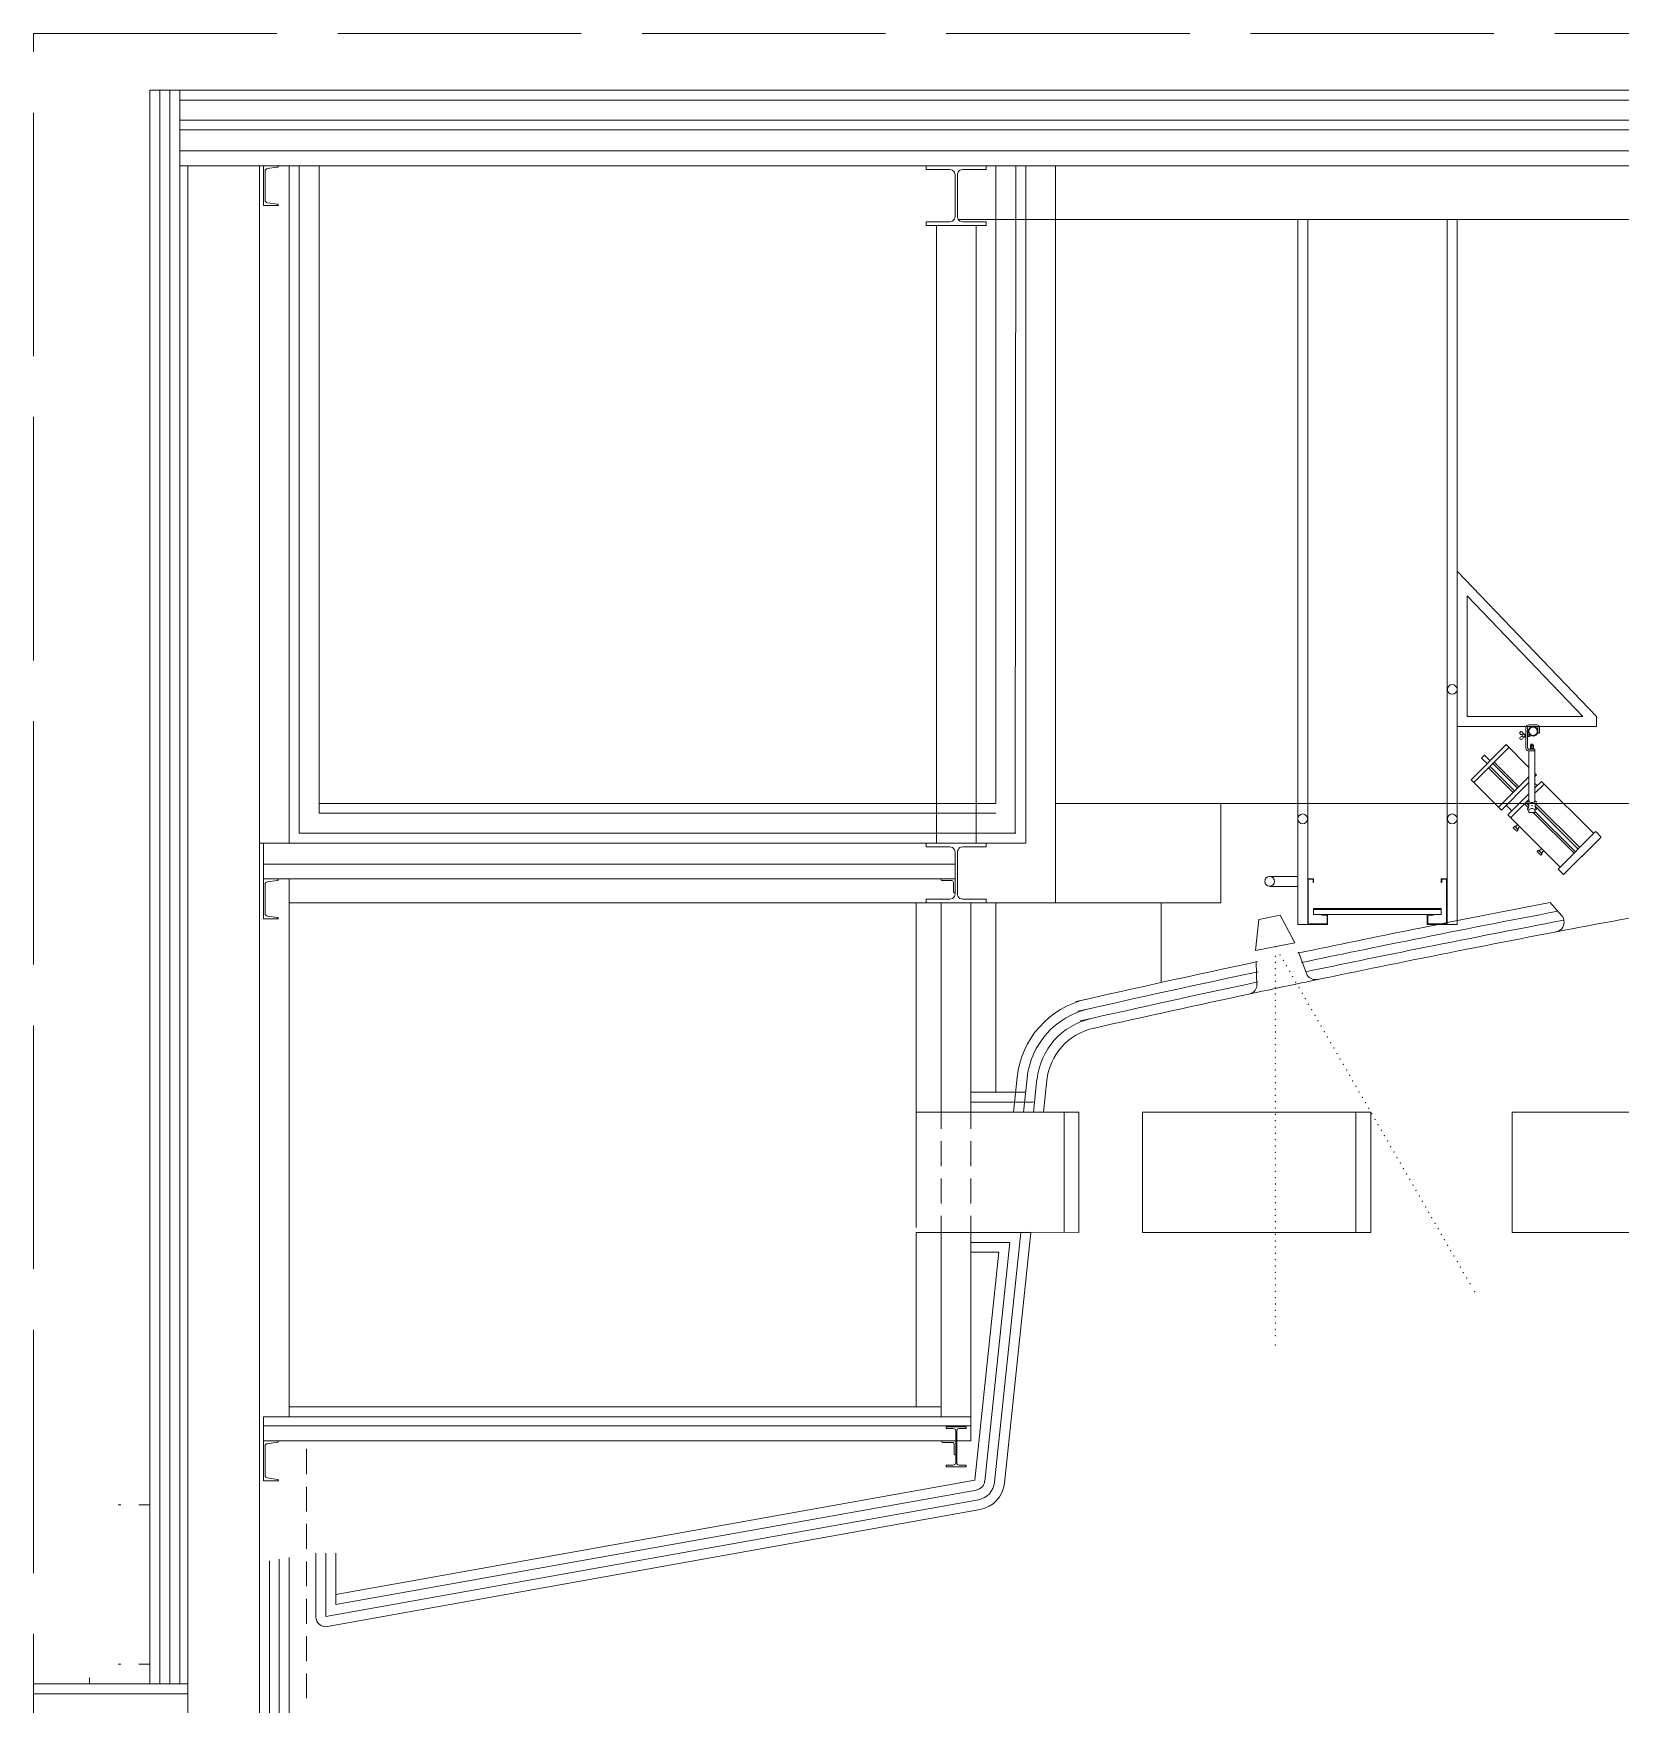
# Model space of a CAD drawing. Header units: millimetres. Extents: x 2546.3 to 2611.3, y 1346 to 1389.8.
# Drawn here: x 2546.4 to 2562.04, y 1373.31 to 1389.79 of the extents above; entities that cross this region are included whole.
import ezdxf

# ---------------------------------------------------------------- set-up
doc = ezdxf.new("R2010")
doc.units = ezdxf.units.MM
doc.linetypes.add('ACAD_ISO02W100', pattern=[15, 12, -3])
for name, color, linetype, lineweight in [('furniture', 175, 'Continuous', 5), ('projection', 145, 'Continuous', 5), ('sect3', 251, 'Continuous', 15), ('wall sections', 7, 'Continuous', 5)]:
    doc.layers.add(name, color=color, linetype=linetype, lineweight=lineweight)
for name, color, linetype in [('sect2', 177, 'Continuous'), ('small section', 35, 'Continuous'), ('stairs', 185, 'Continuous')]:
    doc.layers.add(name, color=color, linetype=linetype)

msp = doc.modelspace()

# ---------------------------------------------------------------- hatches: boundary and pattern name
at = {"layer": 'furniture', "linetype": 'Continuous', "lineweight": 0}
for points in [[(2561.171, 1382.175), (2561.171, 1382.173), (2561.169, 1382.175)], [(2561.169, 1382.175), (2561.171, 1382.173), (2561.169, 1382.173)], [(2561.169, 1382.173), (2561.171, 1382.173), (2561.169, 1382.172)], [(2561.169, 1382.172), (2561.171, 1382.173), (2561.171, 1382.171)], [(2561.173, 1382.173), (2561.171, 1382.173), (2561.172, 1382.175)], [(2561.172, 1382.175), (2561.171, 1382.173), (2561.171, 1382.175)], [(2561.172, 1382.172), (2561.171, 1382.173), (2561.173, 1382.173)], [(2561.171, 1382.171), (2561.171, 1382.173), (2561.172, 1382.172)]]:
    msp.add_hatch(color=256, dxfattribs=at).paths.add_polyline_path(points)

# ---------------------------------------------------------------- linework, layer by layer
for points in [[(2560.433, 1384.484), (2560.433, 1382.953), (2561.808, 1382.953), (2561.808, 1383.051), (2560.433, 1384.484)], [(2560.532, 1384.24), (2560.532, 1383.051), (2561.673, 1383.051), (2560.532, 1384.24)], [(2561.077, 1382.895), (2561.073, 1382.9), (2561.066, 1382.902), (2561.06, 1382.902), (2561.054, 1382.898), (2561.051, 1382.892), (2561.052, 1382.885), (2561.055, 1382.879), (2561.061, 1382.875), (2561.071, 1382.873)], [(2561.097, 1382.875), (2561.076, 1382.872)], [(2561.077, 1382.895), (2561.086, 1382.884), (2561.099, 1382.878)], [(2561.101, 1382.876), (2561.1, 1382.878), (2561.099, 1382.878)], [(2561.099, 1382.848), (2561.1, 1382.849), (2561.101, 1382.85), (2561.101, 1382.876)], [(2561.136, 1382.97), (2561.127, 1382.967), (2561.119, 1382.962), (2561.114, 1382.955), (2561.112, 1382.946)], [(2561.112, 1382.946), (2561.112, 1382.737)], [(2561.138, 1382.954), (2561.133, 1382.952), (2561.129, 1382.949), (2561.128, 1382.944)], [(2561.128, 1382.944), (2561.128, 1382.74), (2561.129, 1382.735), (2561.133, 1382.731), (2561.138, 1382.73)], [(2561.136, 1382.97), (2561.22, 1382.97)], [(2561.23, 1382.906), (2561.228, 1382.921), (2561.221, 1382.934), (2561.21, 1382.944), (2561.197, 1382.951), (2561.183, 1382.953), (2561.168, 1382.951), (2561.155, 1382.944), (2561.145, 1382.934), (2561.138, 1382.921), (2561.136, 1382.906), (2561.138, 1382.891), (2561.145, 1382.878), (2561.155, 1382.868), (2561.168, 1382.861), (2561.183, 1382.859), (2561.197, 1382.861), (2561.21, 1382.868), (2561.221, 1382.878), (2561.228, 1382.891), (2561.23, 1382.906)], [(2561.138, 1382.954), (2561.22, 1382.954)], [(2561.224, 1382.906), (2561.222, 1382.919), (2561.216, 1382.93), (2561.207, 1382.939), (2561.196, 1382.945), (2561.183, 1382.947), (2561.17, 1382.945), (2561.158, 1382.939), (2561.149, 1382.93), (2561.144, 1382.919), (2561.142, 1382.906), (2561.144, 1382.893), (2561.149, 1382.882), (2561.158, 1382.873), (2561.17, 1382.867), (2561.183, 1382.865), (2561.196, 1382.867), (2561.207, 1382.873), (2561.216, 1382.882), (2561.222, 1382.893), (2561.224, 1382.906)], [(2561.246, 1382.944), (2561.244, 1382.954), (2561.238, 1382.962), (2561.23, 1382.967), (2561.22, 1382.97)], [(2561.23, 1382.944), (2561.229, 1382.949), (2561.225, 1382.952), (2561.22, 1382.954)], [(2561.23, 1382.944), (2561.23, 1382.887)], [(2561.23, 1382.925), (2561.23, 1382.891)], [(2561.23, 1382.887), (2561.246, 1382.887)], [(2561.246, 1382.944), (2561.246, 1382.887)], [(2560.571, 1382.428), (2560.917, 1382.774)], [(2560.599, 1382.4), (2560.944, 1382.746)], [(2561.142, 1382.548), (2560.917, 1382.774)], [(2561.071, 1382.853), (2561.061, 1382.851), (2561.055, 1382.848), (2561.052, 1382.842), (2561.051, 1382.835), (2561.054, 1382.829), (2561.06, 1382.825), (2561.066, 1382.824), (2561.073, 1382.827), (2561.077, 1382.832)], [(2561.074, 1382.871), (2561.073, 1382.873), (2561.071, 1382.873)], [(2561.071, 1382.853), (2561.073, 1382.854), (2561.074, 1382.856)], [(2561.074, 1382.871), (2561.074, 1382.856)], [(2561.097, 1382.851), (2561.076, 1382.855)], [(2561.099, 1382.848), (2561.086, 1382.843), (2561.077, 1382.832)], [(2561.101, 1382.871), (2561.112, 1382.871)], [(2561.101, 1382.87), (2561.112, 1382.87)], [(2561.101, 1382.857), (2561.112, 1382.857)], [(2561.101, 1382.855), (2561.112, 1382.855)], [(2561.112, 1382.737), (2561.114, 1382.728), (2561.119, 1382.721), (2561.127, 1382.716), (2561.136, 1382.714)], [(2561.128, 1382.871), (2561.15, 1382.871)], [(2561.128, 1382.87), (2561.15, 1382.87)], [(2561.128, 1382.857), (2561.15, 1382.857)], [(2561.128, 1382.855), (2561.15, 1382.855)], [(2561.136, 1382.714), (2561.201, 1382.714)], [(2561.138, 1382.73), (2561.201, 1382.73)], [(2561.142, 1382.714), (2561.142, 1382.214)], [(2561.15, 1382.855), (2561.15, 1382.871)], [(2561.15, 1382.866), (2561.15, 1382.859)], [(2561.152, 1382.735), (2561.152, 1382.73)], [(2561.152, 1382.735), (2561.191, 1382.735)], [(2561.157, 1382.768), (2561.156, 1382.767), (2561.156, 1382.766)], [(2561.171, 1382.766), (2561.164, 1382.768), (2561.156, 1382.766)], [(2561.156, 1382.766), (2561.156, 1382.754)], [(2561.156, 1382.753), (2561.156, 1382.754)], [(2561.156, 1382.754), (2561.164, 1382.752), (2561.171, 1382.754)], [(2561.156, 1382.753), (2561.156, 1382.752), (2561.157, 1382.752)], [(2561.187, 1382.749), (2561.179, 1382.752), (2561.171, 1382.749), (2561.164, 1382.752), (2561.156, 1382.749)], [(2561.157, 1382.752), (2561.156, 1382.751), (2561.156, 1382.749)], [(2561.156, 1382.749), (2561.156, 1382.737)], [(2561.156, 1382.737), (2561.156, 1382.736), (2561.157, 1382.735)], [(2561.156, 1382.737), (2561.164, 1382.735), (2561.171, 1382.737)], [(2561.156, 1382.737), (2561.156, 1382.737)], [(2561.157, 1382.768), (2561.185, 1382.768)], [(2561.157, 1382.752), (2561.185, 1382.752)], [(2561.157, 1382.752), (2561.185, 1382.752)], [(2561.157, 1382.735), (2561.185, 1382.735)], [(2561.158, 1382.77), (2561.158, 1382.768)], [(2561.158, 1382.77), (2561.184, 1382.77)], [(2561.161, 1382.778), (2561.161, 1382.77)], [(2561.161, 1382.778), (2561.181, 1382.778)], [(2561.164, 1382.778), (2561.164, 1382.77)], [(2561.187, 1382.766), (2561.179, 1382.768), (2561.171, 1382.766)], [(2561.171, 1382.766), (2561.171, 1382.752)], [(2561.171, 1382.754), (2561.179, 1382.752), (2561.187, 1382.754)], [(2561.171, 1382.749), (2561.171, 1382.735)], [(2561.171, 1382.737), (2561.179, 1382.735), (2561.187, 1382.737)], [(2561.179, 1382.778), (2561.179, 1382.77)], [(2561.181, 1382.778), (2561.181, 1382.77)], [(2561.184, 1382.77), (2561.184, 1382.768)], [(2561.187, 1382.766), (2561.186, 1382.767), (2561.185, 1382.768)], [(2561.185, 1382.752), (2561.186, 1382.752), (2561.187, 1382.753)], [(2561.187, 1382.749), (2561.186, 1382.751), (2561.185, 1382.752)], [(2561.185, 1382.735), (2561.186, 1382.736), (2561.187, 1382.737)], [(2561.187, 1382.766), (2561.187, 1382.753)], [(2561.187, 1382.749), (2561.187, 1382.737)], [(2561.191, 1382.735), (2561.191, 1382.73)], [(2561.201, 1382.73), (2561.201, 1382.714)], [(2561.201, 1382.714), (2561.201, 1382.214)], [(2560.674, 1382.642), (2560.702, 1382.67)], [(2560.729, 1382.587), (2560.674, 1382.642)], [(2560.758, 1382.614), (2560.702, 1382.67)], [(2560.987, 1382.302), (2560.744, 1382.545)], [(2561.001, 1382.316), (2560.758, 1382.559)], [(2561.028, 1382.343), (2560.785, 1382.587)], [(2561.043, 1382.358), (2560.799, 1382.601)], [(2560.87, 1382.129), (2560.571, 1382.428)], [(2561.142, 1382.457), (2560.842, 1382.157)], [(2561.142, 1382.401), (2560.87, 1382.129)], [(2561.215, 1382.475), (2561.201, 1382.489)], [(2561.215, 1382.475), (2561.201, 1382.46)], [(2561.264, 1382.412), (2561.201, 1382.349)], [(2561.222, 1382.371), (2561.201, 1382.392)], [(2561.292, 1382.385), (2561.201, 1382.294)], [(2561.78, 1381.896), (2561.264, 1382.412)], [(2561.142, 1382.29), (2560.932, 1382.081)], [(2561.142, 1382.234), (2560.96, 1382.052)], [(2561.139, 1382.216), (2561.133, 1382.217), (2561.128, 1382.212), (2561.129, 1382.205)], [(2561.139, 1382.216), (2561.151, 1382.208), (2561.165, 1382.204), (2561.179, 1382.204), (2561.192, 1382.208), (2561.204, 1382.216)], [(2561.142, 1382.23), (2561.14, 1382.233)], [(2561.214, 1382.205), (2561.215, 1382.212), (2561.21, 1382.217), (2561.204, 1382.216)], [(2560.974, 1382.122), (2560.918, 1382.178)], [(2561.448, 1381.565), (2560.932, 1382.081)], [(2561.136, 1382.152), (2561.098, 1382.191)], [(2561.142, 1382.175), (2561.112, 1382.204)], [(2561.127, 1382.141), (2561.126, 1382.134), (2561.131, 1382.129), (2561.138, 1382.13)], [(2561.127, 1382.141), (2561.136, 1382.152), (2561.141, 1382.165), (2561.142, 1382.18), (2561.137, 1382.194), (2561.129, 1382.205)], [(2561.204, 1382.13), (2561.192, 1382.139), (2561.178, 1382.143), (2561.164, 1382.143), (2561.149, 1382.138), (2561.138, 1382.13)], [(2561.142, 1382.134), (2561.142, 1382.106)], [(2561.142, 1382.106), (2561.201, 1382.106)], [(2561.171, 1382.175), (2561.169, 1382.175), (2561.171, 1382.173)], [(2561.169, 1382.175), (2561.169, 1382.173), (2561.171, 1382.173), (2561.169, 1382.175)], [(2561.169, 1382.173), (2561.169, 1382.172), (2561.171, 1382.173), (2561.169, 1382.173)], [(2561.169, 1382.172), (2561.171, 1382.171), (2561.171, 1382.173), (2561.169, 1382.172)], [(2561.173, 1382.173), (2561.172, 1382.175), (2561.171, 1382.173), (2561.173, 1382.173)], [(2561.172, 1382.175), (2561.171, 1382.175), (2561.171, 1382.173), (2561.172, 1382.175)], [(2561.172, 1382.172), (2561.173, 1382.173), (2561.171, 1382.173), (2561.172, 1382.172)], [(2561.171, 1382.171), (2561.172, 1382.172), (2561.171, 1382.173), (2561.171, 1382.171)], [(2561.586, 1381.703), (2561.183, 1382.106)], [(2561.628, 1381.744), (2561.201, 1382.171)], [(2561.201, 1382.133), (2561.201, 1382.106)], [(2561.6, 1381.717), (2561.201, 1382.116)], [(2561.214, 1382.205), (2561.207, 1382.194), (2561.202, 1382.18), (2561.202, 1382.166), (2561.207, 1382.152), (2561.214, 1382.141)], [(2561.204, 1382.13), (2561.21, 1382.13), (2561.215, 1382.134), (2561.214, 1382.141)], [(2561.642, 1381.759), (2561.207, 1382.194)], [(2561.001, 1381.969), (2561.036, 1381.934), (2561.022, 1381.92), (2560.987, 1381.955), (2561.001, 1381.969)], [(2561.029, 1381.983), (2561.008, 1381.962)], [(2561.05, 1381.963), (2561.028, 1381.941)], [(2561.796, 1381.913), (2561.432, 1381.548), (2561.431, 1381.545), (2561.432, 1381.541), (2561.479, 1381.495), (2561.482, 1381.493), (2561.486, 1381.495), (2561.85, 1381.859), (2561.851, 1381.863), (2561.85, 1381.866), (2561.803, 1381.913), (2561.8, 1381.914), (2561.796, 1381.913)], [(2561.237, 1381.733), (2561.272, 1381.698), (2561.258, 1381.684), (2561.223, 1381.719), (2561.237, 1381.733)], [(2561.265, 1381.748), (2561.244, 1381.726)], [(2561.286, 1381.727), (2561.265, 1381.705)]]:
    msp.add_lwpolyline(points, dxfattribs=at)
msp.add_point((2561.668, 1381.673), dxfattribs=at)
at = {"layer": 'projection', "color": 7, "linetype": 'ACAD_ISO02W100', "ltscale": 0.2}
msp.add_lwpolyline([(2546.397, 1389.787), (2611.271, 1389.787), (2611.271, 1347.605), (2546.397, 1347.605)], close=True, dxfattribs=at)
at = {"layer": 'projection', "linetype": 'Continuous', "lineweight": 0}
for points in [[(2556.257, 1379.15), (2556.705, 1379.15)], [(2556.558, 1377.964), (2556.558, 1379.15)], [(2556.705, 1377.964), (2556.705, 1379.15)], [(2557.332, 1379.15), (2559.583, 1379.15)], [(2557.332, 1377.964), (2557.332, 1379.15)], [(2559.435, 1377.964), (2559.435, 1379.15)], [(2559.583, 1377.964), (2559.583, 1379.15)], [(2560.976, 1379.15), (2566.92, 1379.15)], [(2560.976, 1377.964), (2560.976, 1379.15)], [(2556.705, 1377.964), (2556.231, 1377.966)], [(2557.332, 1377.964), (2559.583, 1377.964)], [(2560.976, 1377.964), (2566.92, 1377.964)]]:
    msp.add_lwpolyline(points, dxfattribs=at)
at = {"layer": 'sect2', "linetype": 'Continuous', "lineweight": 0}
for points in [[(2547.544, 1389.228), (2595.697, 1389.228)], [(2549.214, 1382.195), (2555.886, 1382.195)], [(2548.919, 1376.243), (2555.1, 1376.243)], [(2548.919, 1376.243), (2555.345, 1376.243)], [(2546.397, 1373.512), (2547.544, 1373.512)], [(2546.397, 1373.512), (2547.918, 1373.512)]]:
    msp.add_lwpolyline(points, dxfattribs=at)
at = {"layer": 'sect3', "linetype": 'Continuous', "lineweight": 0}
for points in [[(2547.642, 1373.512), (2547.642, 1389.228)], [(2547.741, 1373.512), (2547.741, 1389.228)], [(2547.839, 1388.835), (2547.839, 1389.228)], [(2547.839, 1373.512), (2547.84, 1388.481)], [(2547.84, 1388.629), (2547.84, 1388.481)], [(2547.84, 1388.481), (2611.111, 1388.481)], [(2547.918, 1369.699), (2547.918, 1388.481)], [(2548.625, 1369.699), (2548.625, 1388.481)], [(2555.299, 1381.802), (2555.299, 1387.892)], [(2555.516, 1387.951), (2566.14, 1387.951)], [(2555.691, 1381.802), (2555.691, 1387.892)], [(2556.475, 1382.195), (2569.215, 1382.195)], [(2558.104, 1381.213), (2558.104, 1382.195)], [(2548.664, 1381.449), (2555.484, 1381.449)], [(2555.345, 1379.15), (2555.345, 1381.213)], [(2555.64, 1379.15), (2555.64, 1381.213)], [(2555.886, 1379.347), (2555.886, 1381.213)], [(2556.475, 1381.213), (2558.104, 1381.213)], [(2557.515, 1380.428), (2557.515, 1381.213)], [(2556.095, 1379.495), (2556.059, 1379.15)], [(2556.193, 1379.484), (2556.158, 1379.15)], [(2556.291, 1379.474), (2556.257, 1379.15)], [(2555.64, 1379.347), (2556.179, 1379.347)], [(2555.1, 1379.15), (2555.1, 1378.011)], [(2555.345, 1378.987), (2555.345, 1379.15)], [(2555.64, 1379.249), (2556.257, 1379.249)], [(2555.64, 1378.987), (2555.64, 1379.15)], [(2555.345, 1378.618), (2555.345, 1378.864)], [(2555.64, 1378.618), (2555.64, 1378.864)], [(2555.345, 1378.25), (2555.345, 1378.496)], [(2555.64, 1378.25), (2555.64, 1378.496)], [(2555.345, 1377.964), (2555.345, 1378.127)], [(2555.64, 1377.964), (2555.64, 1378.127)], [(2555.345, 1376.144), (2555.345, 1377.964)], [(2555.64, 1376.144), (2555.64, 1377.964)], [(2556.132, 1377.964), (2555.873, 1375.5)], [(2555.64, 1377.865), (2556.023, 1377.865)], [(2555.64, 1377.768), (2555.914, 1377.768)], [(2555.914, 1377.768), (2555.678, 1375.521)], [(2556.023, 1377.865), (2555.776, 1375.51)], [(2548.664, 1375.909), (2548.664, 1376.056)], [(2555.64, 1376.056), (2555.64, 1375.909)], [(2548.664, 1375.909), (2555.64, 1375.909)], [(2549.089, 1375.83), (2549.089, 1375.58)], [(2549.377, 1374.393), (2555.678, 1375.521)], [(2549.089, 1375.457), (2549.089, 1375.211)], [(2549.279, 1374.802), (2549.279, 1374.176), (2555.713, 1375.327)], [(2549.377, 1374.802), (2549.377, 1374.294), (2555.695, 1375.424)], [(2547.231, 1375.278), (2547.26, 1375.278)], [(2547.437, 1375.278), (2547.544, 1375.278)], [(2549.089, 1375.089), (2549.089, 1374.843)], [(2548.723, 1369.797), (2548.723, 1374.727)], [(2548.821, 1369.797), (2548.821, 1374.743)], [(2549.089, 1374.72), (2549.089, 1374.475)], [(2549.089, 1374.352), (2549.089, 1374.106)], [(2549.089, 1373.984), (2549.089, 1373.738)], [(2547.231, 1373.706), (2547.26, 1373.706)], [(2547.437, 1373.706), (2547.544, 1373.706)], [(2546.951, 1373.512), (2546.951, 1373.573)], [(2549.089, 1373.615), (2549.089, 1373.37)]]:
    msp.add_lwpolyline(points, dxfattribs=at)
for centre, radius, start, end in [((2587.985, 1241.917), 141.528, 99.79431, 100.82153), ((2587.985, 1241.917), 141.823, 100.82478, 101.38184), ((2587.985, 1241.917), 141.725, 100.80068, 101.38733), ((2587.985, 1241.917), 141.823, 101.37634, 101.84875), ((2587.985, 1241.917), 141.627, 100.78343, 101.39282), ((2587.985, 1241.917), 141.725, 101.38184, 101.84326), ((2587.985, 1241.917), 141.627, 101.38733, 101.83228), ((2587.985, 1241.917), 141.823, 102.01355, 102.75513), ((2587.985, 1241.917), 141.725, 102.01904, 102.75513), ((2587.985, 1241.917), 141.627, 102.03003, 102.75513), ((2587.985, 1241.917), 141.528, 101.78833, 102.07397), ((2556.975, 1379.402), 0.884, 102.7057, 174.0015), ((2556.975, 1379.402), 0.786, 102.7057, 174.0015), ((2556.975, 1379.402), 0.687, 102.7057, 174.0015), ((2555.678, 1375.521), 0.0978, 280.1349, 353.996), ((2555.678, 1375.521), 0.196, 280.1349, 353.996)]:
    msp.add_arc(centre, radius, start, end, dxfattribs=at)
at = {"layer": 'small section', "linetype": 'Continuous', "lineweight": 0}
for points in [[(2548.812, 1388.481), (2548.664, 1388.481)], [(2548.664, 1388.481), (2548.664, 1388.089)], [(2548.802, 1388.468), (2548.807, 1388.47), (2548.811, 1388.475), (2548.812, 1388.48)], [(2548.812, 1388.48), (2548.812, 1388.481)], [(2555.2, 1388.444), (2555.2, 1388.481)], [(2555.2, 1388.481), (2555.495, 1388.481)], [(2555.495, 1388.481), (2555.79, 1388.481)], [(2555.79, 1388.481), (2555.79, 1388.444)], [(2548.702, 1388.454), (2548.694, 1388.451), (2548.687, 1388.445), (2548.682, 1388.438), (2548.681, 1388.43)], [(2548.681, 1388.141), (2548.681, 1388.43)], [(2548.702, 1388.454), (2548.802, 1388.468)], [(2555.431, 1388.444), (2555.2, 1388.444)], [(2555.484, 1388.391), (2555.482, 1388.405), (2555.477, 1388.418), (2555.469, 1388.428), (2555.457, 1388.437), (2555.445, 1388.443), (2555.431, 1388.444)], [(2555.484, 1388.187), (2555.484, 1388.391)], [(2555.559, 1388.444), (2555.545, 1388.443), (2555.532, 1388.437), (2555.521, 1388.428), (2555.513, 1388.418), (2555.508, 1388.405), (2555.506, 1388.391)], [(2555.506, 1388.391), (2555.506, 1388.187)], [(2555.79, 1388.444), (2555.559, 1388.444)], [(2555.484, 1387.982), (2555.484, 1388.187)], [(2555.506, 1388.187), (2555.506, 1387.982)], [(2548.664, 1388.089), (2548.812, 1388.089)], [(2548.681, 1388.141), (2548.682, 1388.132), (2548.687, 1388.125), (2548.694, 1388.119), (2548.702, 1388.116)], [(2548.802, 1388.102), (2548.702, 1388.116)], [(2548.812, 1388.09), (2548.811, 1388.095), (2548.807, 1388.1), (2548.802, 1388.102)], [(2548.812, 1388.089), (2548.812, 1388.09)], [(2555.2, 1387.929), (2555.431, 1387.929)], [(2555.2, 1387.892), (2555.2, 1387.929)], [(2555.495, 1387.892), (2555.2, 1387.892)], [(2555.431, 1387.929), (2555.445, 1387.931), (2555.457, 1387.937), (2555.469, 1387.945), (2555.477, 1387.956), (2555.482, 1387.969), (2555.484, 1387.982)], [(2555.79, 1387.892), (2555.495, 1387.892)], [(2555.506, 1387.982), (2555.508, 1387.969), (2555.513, 1387.956), (2555.521, 1387.945), (2555.532, 1387.937), (2555.545, 1387.931), (2555.559, 1387.929)], [(2555.559, 1387.929), (2555.79, 1387.929)], [(2555.79, 1387.929), (2555.79, 1387.892)], [(2558.96, 1387.951), (2558.96, 1381.001), (2558.862, 1381.001), (2558.862, 1387.951)], [(2560.336, 1387.951), (2560.336, 1381.001), (2560.433, 1381.001), (2560.433, 1387.951)], [(2555.2, 1381.765), (2555.2, 1381.802)], [(2555.2, 1381.802), (2555.495, 1381.802)], [(2555.431, 1381.765), (2555.2, 1381.765)], [(2555.484, 1381.712), (2555.482, 1381.726), (2555.477, 1381.738), (2555.469, 1381.749), (2555.457, 1381.758), (2555.445, 1381.763), (2555.431, 1381.765)], [(2555.495, 1381.802), (2555.79, 1381.802)], [(2555.559, 1381.765), (2555.545, 1381.763), (2555.532, 1381.758), (2555.521, 1381.749), (2555.513, 1381.738), (2555.508, 1381.726), (2555.506, 1381.712)], [(2555.79, 1381.765), (2555.559, 1381.765)], [(2555.79, 1381.802), (2555.79, 1381.765)], [(2548.664, 1381.449), (2548.664, 1381.596)], [(2555.484, 1381.508), (2555.484, 1381.712)], [(2555.506, 1381.712), (2555.506, 1381.508)], [(2548.812, 1381.449), (2548.664, 1381.449)], [(2548.664, 1381.449), (2548.664, 1381.056)], [(2548.702, 1381.421), (2548.694, 1381.418), (2548.687, 1381.413), (2548.682, 1381.405), (2548.681, 1381.396)], [(2548.681, 1381.108), (2548.681, 1381.396)], [(2548.702, 1381.421), (2548.802, 1381.435)], [(2548.802, 1381.435), (2548.807, 1381.437), (2548.811, 1381.441), (2548.812, 1381.447)], [(2548.812, 1381.447), (2548.812, 1381.449)], [(2555.484, 1381.449), (2555.347, 1381.449)], [(2555.347, 1381.449), (2555.347, 1381.441)], [(2555.347, 1381.441), (2555.349, 1381.435), (2555.354, 1381.433)], [(2555.354, 1381.433), (2555.453, 1381.433)], [(2555.469, 1381.417), (2555.466, 1381.425), (2555.461, 1381.431), (2555.453, 1381.433)], [(2555.469, 1381.417), (2555.469, 1381.319)], [(2555.484, 1381.303), (2555.484, 1381.508)], [(2555.484, 1381.311), (2555.484, 1381.449)], [(2555.506, 1381.508), (2555.506, 1381.303)], [(2558.586, 1381.474), (2558.867, 1381.474)], [(2559.098, 1381.093), (2559.151, 1381.093), (2559.151, 1381.006), (2558.966, 1381.006), (2558.966, 1381.447), (2559.013, 1381.447), (2559.013, 1381.413), (2559.019, 1381.413), (2559.019, 1381.452), (2558.96, 1381.452), (2558.96, 1381.001), (2559.157, 1381.001), (2559.157, 1381.099), (2559.098, 1381.099), (2559.098, 1381.093)], [(2560.198, 1381.093), (2560.145, 1381.093), (2560.145, 1381.006), (2560.329, 1381.006), (2560.329, 1381.447), (2560.282, 1381.447), (2560.282, 1381.413), (2560.276, 1381.413), (2560.276, 1381.452), (2560.336, 1381.452), (2560.336, 1381.001), (2560.139, 1381.001), (2560.139, 1381.099), (2560.198, 1381.099), (2560.198, 1381.093)], [(2555.2, 1381.25), (2555.431, 1381.25)], [(2555.2, 1381.213), (2555.2, 1381.25)], [(2555.431, 1381.25), (2555.445, 1381.252), (2555.457, 1381.257), (2555.469, 1381.266), (2555.477, 1381.277), (2555.482, 1381.289), (2555.484, 1381.303)], [(2555.469, 1381.319), (2555.471, 1381.313), (2555.476, 1381.311)], [(2555.476, 1381.311), (2555.484, 1381.311)], [(2555.506, 1381.303), (2555.508, 1381.289), (2555.513, 1381.277), (2555.521, 1381.266), (2555.532, 1381.257), (2555.545, 1381.252), (2555.559, 1381.25)], [(2555.559, 1381.25), (2555.79, 1381.25)], [(2555.79, 1381.25), (2555.79, 1381.213)], [(2558.586, 1381.376), (2558.867, 1381.376)], [(2548.681, 1381.108), (2548.682, 1381.1), (2548.687, 1381.092), (2548.694, 1381.087), (2548.702, 1381.084)], [(2548.802, 1381.069), (2548.702, 1381.084)], [(2548.812, 1381.057), (2548.811, 1381.063), (2548.807, 1381.067), (2548.802, 1381.069)], [(2555.1, 1381.213), (2555.1, 1379.15)], [(2555.495, 1381.213), (2555.2, 1381.213)], [(2555.79, 1381.213), (2555.495, 1381.213)], [(2558.447, 1380.743), (2558.834, 1380.82), (2558.688, 1381.091), (2558.479, 1381.05), (2558.447, 1380.743)], [(2559.019, 1381.148), (2560.276, 1381.148), (2560.276, 1381.158), (2559.019, 1381.158), (2559.019, 1381.148)], [(2559.019, 1381.099), (2560.276, 1381.099), (2560.276, 1381.148), (2559.019, 1381.148), (2559.019, 1381.099)], [(2561.35, 1381.217), (2561.464, 1381.09)], [(2548.664, 1381.056), (2548.812, 1381.056)], [(2548.812, 1381.056), (2548.812, 1381.057)], [(2558.452, 1380.635), (2558.459, 1380.393)], [(2558.869, 1380.726), (2558.954, 1380.5)], [(2556.389, 1379.464), (2556.356, 1379.15)], [(2555.1, 1379.15), (2556.356, 1379.15)], [(2555.1, 1377.964), (2556.231, 1377.964), (2555.971, 1375.49)], [(2555.1, 1377.964), (2555.1, 1376.243)], [(2555.397, 1376.03), (2555.397, 1376.046)], [(2555.397, 1376.046), (2555.495, 1376.046)], [(2555.466, 1376.03), (2555.397, 1376.03)], [(2555.49, 1376.006), (2555.488, 1376.015), (2555.483, 1376.023), (2555.475, 1376.028), (2555.466, 1376.03)], [(2555.49, 1375.85), (2555.49, 1376.006)], [(2555.495, 1376.046), (2555.593, 1376.046)], [(2555.524, 1376.03), (2555.515, 1376.028), (2555.507, 1376.023), (2555.502, 1376.015), (2555.5, 1376.006)], [(2555.5, 1376.006), (2555.5, 1375.85)], [(2555.593, 1376.03), (2555.524, 1376.03)], [(2555.593, 1376.046), (2555.593, 1376.03)], [(2548.812, 1375.909), (2548.664, 1375.909)], [(2548.664, 1375.909), (2548.664, 1375.516)], [(2548.702, 1375.881), (2548.694, 1375.878), (2548.687, 1375.873), (2548.682, 1375.865), (2548.681, 1375.857)], [(2548.681, 1375.568), (2548.681, 1375.857)], [(2548.702, 1375.881), (2548.802, 1375.896)], [(2548.802, 1375.896), (2548.807, 1375.897), (2548.811, 1375.902), (2548.812, 1375.907)], [(2548.812, 1375.907), (2548.812, 1375.909)], [(2555.49, 1375.909), (2555.352, 1375.909)], [(2555.352, 1375.909), (2555.352, 1375.901)], [(2555.352, 1375.901), (2555.354, 1375.895), (2555.36, 1375.893)], [(2555.36, 1375.893), (2555.458, 1375.893)], [(2555.474, 1375.877), (2555.471, 1375.885), (2555.466, 1375.891), (2555.458, 1375.893)], [(2555.474, 1375.877), (2555.474, 1375.779)], [(2555.49, 1375.771), (2555.49, 1375.909)], [(2555.49, 1375.693), (2555.49, 1375.85)], [(2555.5, 1375.85), (2555.5, 1375.693)], [(2555.397, 1375.653), (2555.397, 1375.67)], [(2555.397, 1375.67), (2555.466, 1375.67)], [(2555.495, 1375.653), (2555.397, 1375.653)], [(2555.466, 1375.67), (2555.475, 1375.672), (2555.483, 1375.677), (2555.488, 1375.684), (2555.49, 1375.693)], [(2555.474, 1375.779), (2555.476, 1375.774), (2555.482, 1375.771)], [(2555.482, 1375.771), (2555.49, 1375.771)], [(2555.593, 1375.653), (2555.495, 1375.653)], [(2555.5, 1375.693), (2555.502, 1375.684), (2555.507, 1375.677), (2555.515, 1375.672), (2555.524, 1375.67)], [(2555.524, 1375.67), (2555.593, 1375.67)], [(2555.593, 1375.67), (2555.593, 1375.653)], [(2548.664, 1375.516), (2548.812, 1375.516)], [(2548.681, 1375.568), (2548.682, 1375.559), (2548.687, 1375.552), (2548.694, 1375.546), (2548.702, 1375.544)], [(2548.802, 1375.529), (2548.702, 1375.544)], [(2548.812, 1375.518), (2548.811, 1375.523), (2548.807, 1375.527), (2548.802, 1375.529)], [(2548.812, 1375.516), (2548.812, 1375.518)], [(2549.277, 1374.076), (2555.73, 1375.231)], [(2549.18, 1374.174), (2549.18, 1374.802)]]:
    msp.add_lwpolyline(points, dxfattribs=at)
for centre in [(2560.385, 1383.318), (2558.911, 1382.042), (2560.385, 1382.042), (2558.586, 1381.425)]:
    msp.add_circle(centre, 0.048, dxfattribs=at)
for centre, radius, start, end in [((2561.391, 1381.024), 0.0978, 0, 42.1271), ((2587.985, 1241.917), 141.528, 100.82153, 101.40381), ((2561.391, 1381.024), 0.0978, 277.0148, 0), ((2587.985, 1241.917), 141.528, 101.39832, 101.79382), ((2559.037, 1380.554), 0.0978, 212.8436, 283.3099), ((2587.985, 1241.917), 141.528, 102.06848, 102.71118), ((2558.363, 1380.411), 0.0978, 278.9923, 349.4586), ((2556.975, 1379.402), 0.589, 102.7057, 174.0015), ((2555.678, 1375.521), 0.294, 280.1349, 353.996), ((2549.279, 1374.174), 0.0978, 179.9945, 281.1401)]:
    msp.add_arc(centre, radius, start, end, dxfattribs=at)
at = {"layer": 'stairs', "linetype": 'Continuous', "lineweight": 0}
for p in [(2558.641, 1380.782), (2558.641, 1380.782), (2558.641, 1380.688), (2558.641, 1380.626), (2558.687, 1380.701), (2558.719, 1380.647), (2558.75, 1380.593), (2558.641, 1380.564), (2558.641, 1380.501), (2558.641, 1380.439), (2558.781, 1380.539), (2558.812, 1380.485), (2558.843, 1380.431), (2558.641, 1380.377), (2558.641, 1380.314), (2558.641, 1380.252), (2558.875, 1380.377), (2558.906, 1380.323), (2558.937, 1380.269), (2558.641, 1380.19), (2558.641, 1380.127), (2558.968, 1380.214), (2558.999, 1380.161), (2559.031, 1380.106), (2558.641, 1380.065), (2558.641, 1380.002), (2558.641, 1379.94), (2559.062, 1380.053), (2559.093, 1379.999), (2559.124, 1379.945), (2558.641, 1379.878), (2558.641, 1379.815), (2558.641, 1379.753), (2559.155, 1379.891), (2559.187, 1379.836), (2559.218, 1379.783), (2558.641, 1379.69), (2558.641, 1379.628), (2559.249, 1379.728), (2559.28, 1379.675), (2559.311, 1379.62), (2558.641, 1379.566), (2558.641, 1379.503), (2558.641, 1379.441), (2559.343, 1379.567), (2559.374, 1379.512), (2559.405, 1379.458), (2558.641, 1379.378), (2558.641, 1379.316), (2558.641, 1379.254), (2559.436, 1379.404), (2559.467, 1379.35), (2559.498, 1379.297), (2558.641, 1379.191), (2558.641, 1379.129), (2559.53, 1379.242), (2559.561, 1379.189), (2559.592, 1379.134), (2558.641, 1379.067), (2558.641, 1379.004), (2558.641, 1378.942), (2559.623, 1379.08), (2559.654, 1379.026), (2559.686, 1378.972), (2558.641, 1378.879), (2558.641, 1378.817), (2559.717, 1378.918), (2559.748, 1378.864), (2559.779, 1378.81), (2559.81, 1378.756), (2558.641, 1378.755), (2558.641, 1378.692), (2558.641, 1378.63), (2559.841, 1378.702), (2559.873, 1378.648), (2559.904, 1378.594), (2558.641, 1378.567), (2558.641, 1378.505), (2558.641, 1378.443), (2559.935, 1378.54), (2559.966, 1378.486), (2559.997, 1378.432), (2558.641, 1378.38), (2558.641, 1378.318), (2560.028, 1378.378), (2560.06, 1378.324), (2560.091, 1378.27), (2558.641, 1378.256), (2558.641, 1378.193), (2558.641, 1378.131), (2560.122, 1378.216), (2560.153, 1378.162), (2560.184, 1378.108), (2558.641, 1378.069), (2558.641, 1378.006), (2558.641, 1377.944), (2560.216, 1378.054), (2560.247, 1378), (2560.278, 1377.946), (2558.641, 1377.881), (2558.641, 1377.819), (2560.309, 1377.892), (2560.34, 1377.838), (2560.371, 1377.784), (2558.641, 1377.757), (2558.641, 1377.694), (2558.641, 1377.632), (2560.403, 1377.73), (2560.434, 1377.676), (2560.465, 1377.622), (2558.641, 1377.57), (2558.641, 1377.507), (2558.641, 1377.445), (2560.496, 1377.568), (2560.527, 1377.514), (2560.559, 1377.46), (2558.641, 1377.383), (2558.641, 1377.32), (2560.605, 1377.379), (2558.641, 1377.258), (2558.641, 1377.196), (2558.641, 1377.133), (2558.641, 1377.071), (2558.641, 1377.008), (2558.641, 1376.946), (2558.641, 1376.853)]:
    msp.add_point(p, dxfattribs=at)
at = {"layer": 'wall sections', "linetype": 'Continuous', "lineweight": 0}
for points in [[(2547.544, 1373.512), (2547.544, 1389.228)], [(2547.839, 1389.13), (2610.993, 1389.13)], [(2547.839, 1388.933), (2610.993, 1388.933)], [(2547.839, 1388.835), (2547.84, 1388.481)], [(2547.84, 1388.835), (2547.84, 1388.629)], [(2547.84, 1388.835), (2610.993, 1388.835)], [(2547.84, 1388.629), (2610.993, 1388.629)], [(2548.919, 1381.802), (2548.919, 1388.481)], [(2549.018, 1381.9), (2549.018, 1388.481)], [(2549.214, 1382.097), (2549.214, 1388.481)], [(2555.886, 1382.195), (2555.886, 1388.481)], [(2556.076, 1381.9), (2556.082, 1388.481)], [(2556.181, 1381.802), (2556.181, 1388.481)], [(2556.475, 1381.213), (2556.475, 1388.481)], [(2549.214, 1382.097), (2555.886, 1382.097)], [(2549.018, 1381.9), (2556.082, 1381.9)], [(2548.625, 1381.802), (2556.181, 1381.802)], [(2548.664, 1381.802), (2555.2, 1381.802)], [(2548.664, 1381.596), (2548.664, 1381.802)], [(2548.664, 1381.596), (2555.484, 1381.596)], [(2548.919, 1376.144), (2548.919, 1381.449)], [(2548.919, 1381.213), (2556.475, 1381.213)], [(2548.664, 1376.144), (2555.64, 1376.144)], [(2548.664, 1376.056), (2548.664, 1376.144)], [(2555.64, 1376.144), (2555.64, 1376.056)], [(2548.664, 1376.056), (2555.64, 1376.056)], [(2548.919, 1369.797), (2548.919, 1374.759)], [(2546.397, 1373.414), (2547.918, 1373.414)], [(2546.397, 1373.414), (2547.918, 1373.414)]]:
    msp.add_lwpolyline(points, dxfattribs=at)

doc.saveas('drawing.dxf')
